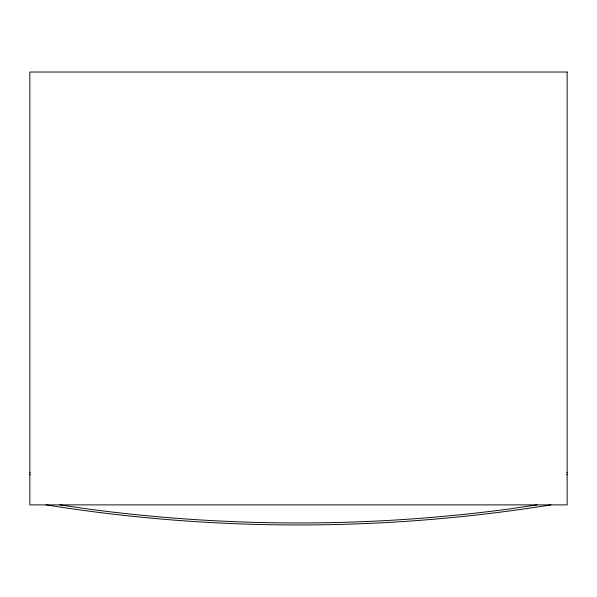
<?xml version="1.0" encoding="UTF-8"?>
<svg xmlns="http://www.w3.org/2000/svg" width="597" height="597" viewBox="0 0 597 597"><rect width="100%" height="100%" fill="white"/><g stroke="black" fill="none" stroke-linecap="round" stroke-linejoin="round"><path stroke-width="0.9" d="M537.113 504.883L508.898 509.025A1594.259 1594.259 0 0 1 88.102 509.01L59.887 504.883M29.85 472.742L30.275 472.742M566.725 472.742L567.15 472.742M29.85 474.757L30.275 474.757M566.725 474.757L567.15 474.757M550.971 504.861A1595.721 1595.721 0 0 1 46.029 504.861M567.15 72.028L29.85 72.028L29.85 504.883L567.15 504.883L567.15 72.028"/></g></svg>
